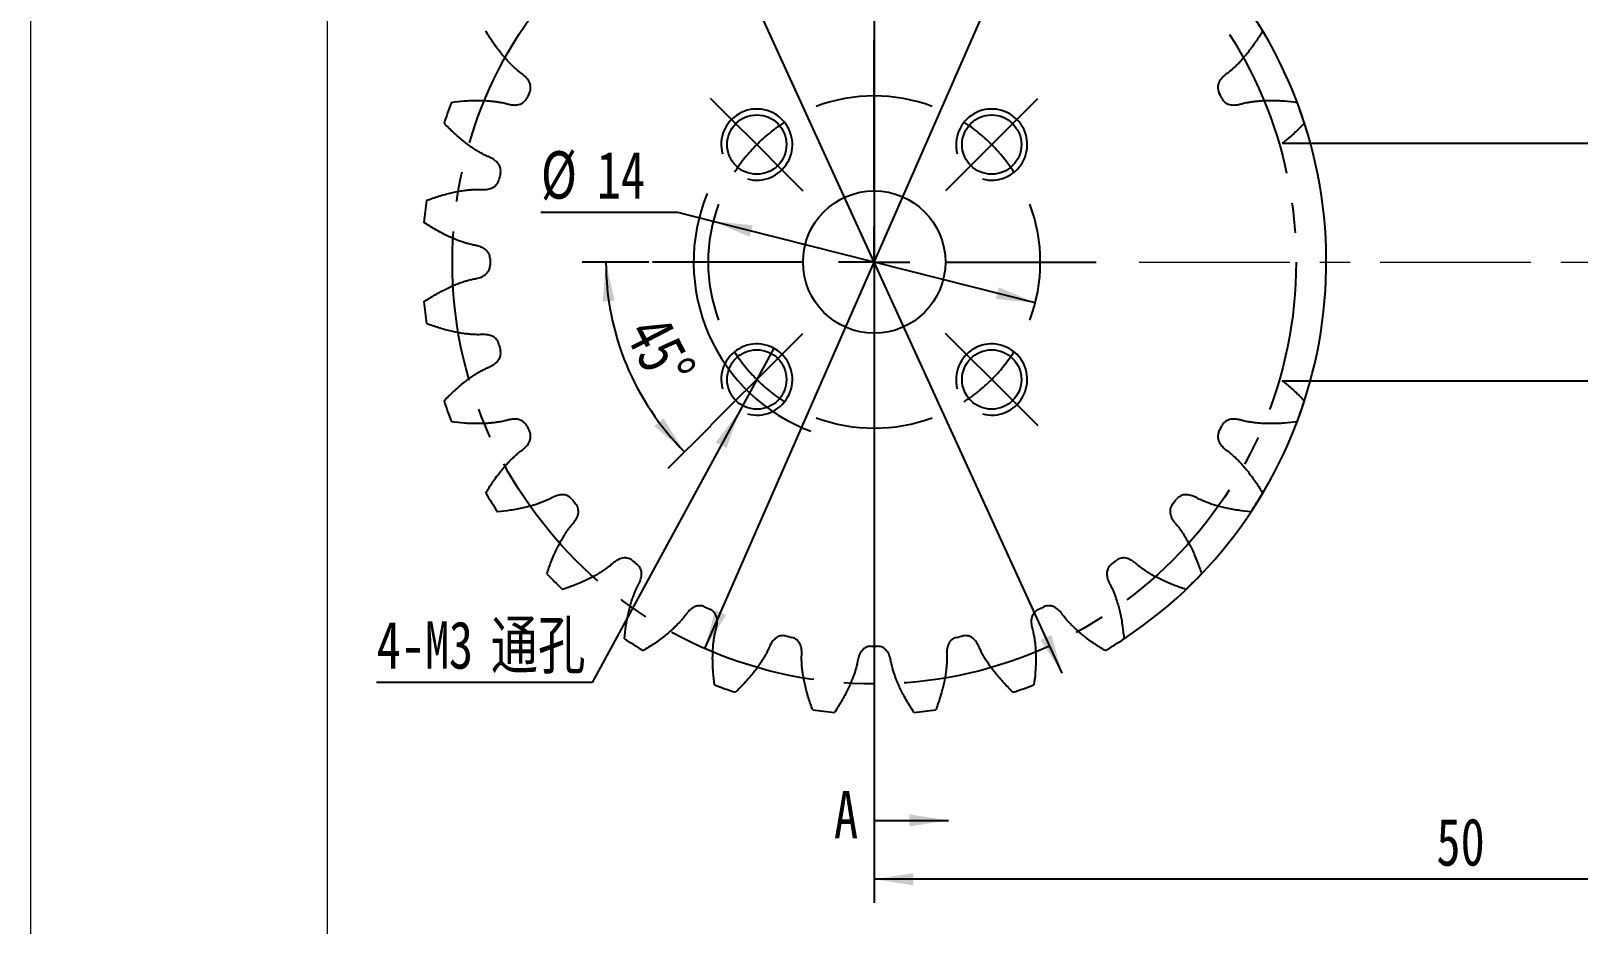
# Model space of a CAD drawing. Header units: millimetres. Extents: x 0 to 297, y 0 to 210.
# Drawn here: x 0 to 130.4, y 71.8 to 147 of the extents above; entities that cross this region are included whole.
import ezdxf

# ---------------------------------------------------------------- set-up
doc = ezdxf.new("R2010")
doc.units = ezdxf.units.MM
doc.linetypes.add('CENTERX2', pattern=[20.32, 12.7, -2.54, 2.54, -2.54])
for name, color, linetype in [('02', 1, 'Continuous'), ('05', 4, 'CENTERX2'), ('06', 5, 'Continuous'), ('12', 3, 'Continuous')]:
    doc.layers.add(name, color=color, linetype=linetype)
doc.styles.add('SLDTEXTSTYLE0', font='HYSWLONGFANGSONG.TTF', dxfattribs={"bigfont": 'bigfont'})
doc.styles.add('SLDTEXTSTYLE1', font='HYSWLONGFANGSONG.TTF')
doc.dimstyles.new('SLDDIMSTYLE0', dxfattribs={"dimtxt": 4, "dimasz": 3.302, "dimexe": 0, "dimexo": 0.0625, "dimgap": 1, "dimtad": 0, "dimtih": 1, "dimtoh": 1, "dimlfac": 0.5, "dimrnd": 1e-09, "dimzin": 12, "dimdsep": 46, "dimtxsty": 'SLDTEXTSTYLE1', "dimsah": 1, "dimcen": 0, "dimadec": 0, "dimazin": 3, "dimtfac": 1, "dimtmove": 0, "dimatfit": 3, "dimfxl": 1, "dimfrac": 2, "dimtolj": 1, "dimtzin": 12, "dimarcsym": 0})
doc.dimstyles.new('SLDDIMSTYLE1', dxfattribs={"dimtxt": 4, "dimasz": 3.302, "dimexe": 0, "dimexo": 0.0625, "dimgap": 1, "dimtad": 0, "dimtih": 1, "dimtoh": 1, "dimlfac": 0.5, "dimrnd": 1e-09, "dimzin": 12, "dimdsep": 46, "dimtxsty": 'SLDTEXTSTYLE1', "dimsah": 1, "dimcen": 0, "dimadec": 0, "dimazin": 3, "dimtfac": 1, "dimtmove": 0, "dimatfit": 3, "dimfxl": 1, "dimfrac": 2, "dimtolj": 1, "dimtzin": 12, "dimarcsym": 0})
doc.dimstyles.new('SLDDIMSTYLE2', dxfattribs={"dimtxt": 4, "dimasz": 3.302, "dimexe": 0, "dimexo": 0.0625, "dimgap": 1, "dimtad": 0, "dimtih": 1, "dimtoh": 1, "dimlfac": 0.5, "dimrnd": 1e-09, "dimzin": 12, "dimdsep": 46, "dimtxsty": 'SLDTEXTSTYLE1', "dimsah": 1, "dimcen": 0, "dimadec": 0, "dimazin": 3, "dimtfac": 1, "dimtmove": 0, "dimatfit": 3, "dimfxl": 1, "dimfrac": 2, "dimtolj": 1, "dimtzin": 12, "dimarcsym": 0})
doc.dimstyles.new('SLDDIMSTYLE3', dxfattribs={"dimtxt": 4, "dimasz": 3.302, "dimexe": 0, "dimexo": 0.0625, "dimgap": 1, "dimtad": 0, "dimtih": 1, "dimtoh": 1, "dimlfac": 0.5, "dimrnd": 1e-09, "dimzin": 12, "dimdsep": 46, "dimtxsty": 'SLDTEXTSTYLE1', "dimblk1": 'NONE', "dimsah": 1, "dimcen": 0, "dimadec": 0, "dimazin": 3, "dimtfac": 1, "dimtmove": 0, "dimatfit": 3, "dimldrblk": 'NONE', "dimfxl": 1, "dimfrac": 2, "dimtolj": 1, "dimtzin": 12, "dimarcsym": 0})
doc.dimstyles.new('SLDDIMSTYLE4', dxfattribs={"dimtxt": 4, "dimasz": 3.302, "dimexe": 0, "dimexo": 0.0625, "dimgap": 1, "dimtad": 2, "dimdec": 4, "dimlfac": 0.5, "dimzin": 12, "dimdsep": 46, "dimtxsty": 'SLDTEXTSTYLE1', "dimsah": 1, "dimcen": 0.09, "dimadec": 0, "dimazin": 3, "dimtfac": 1, "dimtdec": 0, "dimtofl": 0, "dimtmove": 0, "dimatfit": 3, "dimfxl": 1, "dimfrac": 2, "dimtolj": 1, "dimtzin": 12, "dimarcsym": 0})
doc.dimstyles.new('SLDDIMSTYLE5', dxfattribs={"dimtxt": 4, "dimasz": 3.302, "dimexe": 0, "dimexo": 0.0625, "dimgap": 1, "dimtad": 2, "dimlfac": 0.5, "dimrnd": 1e-09, "dimzin": 12, "dimdsep": 46, "dimtxsty": 'SLDTEXTSTYLE1', "dimsah": 1, "dimcen": 0.09, "dimadec": 0, "dimazin": 3, "dimtfac": 1, "dimtofl": 0, "dimtmove": 0, "dimatfit": 3, "dimfxl": 1, "dimfrac": 2, "dimtolj": 1, "dimtzin": 12, "dimarcsym": 0})

# ---------------------------------------------------------------- blocks, each defined once
blk = doc.blocks.new('_D')
at = {"layer": '12', "transparency": 16777216}
for p, q in [((85.37, 160.14), (89.09, 168.63)), ((89.09, 168.63), (105.9, 168.63)), ((56.82, 95), (85.37, 160.14))]:
    blk.add_line(p, q, dxfattribs=at)
for points in [[(85.37, 160.14), (83.58, 157.32), (84.51, 156.91)], [(56.82, 95), (58.61, 97.82), (57.68, 98.23)]]:
    blk.add_solid(points, dxfattribs=at)
at = {"layer": '12', "transparency": 16777216, "char_height": 4, "attachment_point": 1, "style": 'SLDTEXTSTYLE1'}
for s, insert in [('%%c', (90.68, 173.8)), ('35.56', (95.38, 173.79))]:
    blk.add_mtext(s, dxfattribs=dict(at, insert=insert))
blk = doc.blocks.new('_D_1')
at = {"layer": '12', "transparency": 16777216}
for p, q in [((52.32, 168.63), (37.27, 168.63)), ((55.25, 162.22), (52.32, 168.63)), ((86.94, 92.92), (55.25, 162.22))]:
    blk.add_line(p, q, dxfattribs=at)
blk.add_arc((71.1, 127.57), 38.1, 303.539, 117.5796, dxfattribs=at)
for points in [[(55.25, 162.22), (56.16, 159.01), (57.09, 159.43)], [(86.94, 92.92), (86.03, 96.14), (85.11, 95.71)]]:
    blk.add_solid(points, dxfattribs=at)
at = {"layer": '12', "transparency": 16777216, "char_height": 4, "attachment_point": 1, "style": 'SLDTEXTSTYLE1'}
for s, insert in [('%%c', (37.27, 173.8)), ('38.1', (41.97, 173.79))]:
    blk.add_mtext(s, dxfattribs=dict(at, insert=insert))
blk = doc.blocks.new('_D_2')
at = {"layer": '12', "transparency": 16777216}
for p, q in [((54.55, 131.75), (43, 131.75)), ((57.52, 131), (54.55, 131.75)), ((84.67, 124.14), (57.52, 131))]:
    blk.add_line(p, q, dxfattribs=at)
blk.add_arc((71.1, 127.57), 15.23, 157.695, 249.4143, dxfattribs=at)
for points in [[(57.52, 131), (60.6, 129.7), (60.85, 130.68)], [(84.67, 124.14), (81.59, 125.44), (81.34, 124.46)]]:
    blk.add_solid(points, dxfattribs=at)
at = {"layer": '12', "transparency": 16777216, "char_height": 4, "attachment_point": 1, "style": 'SLDTEXTSTYLE1'}
for s, insert in [('%%c', (43, 136.92)), ('14', (47.7, 136.91))]:
    blk.add_mtext(s, dxfattribs=dict(at, insert=insert))
blk = doc.blocks.new('_D_3')
at = {"layer": '12', "transparency": 16777216}
for p, q in [((62.63, 120.31), (59.76, 115.04)), ((59.76, 115.04), (47.33, 92.14)), ((47.33, 92.14), (29.15, 92.14))]:
    blk.add_line(p, q, dxfattribs=at)
blk.add_solid([(59.76, 115.04), (57.74, 112.38), (58.64, 111.89)], dxfattribs=at)
at = {"layer": '12', "transparency": 16777216, "char_height": 4, "attachment_point": 1}
for s, insert, style in [('4-M', (29.15, 97.3), 'SLDTEXTSTYLE1'), ('3', (35.24, 97.3), 'SLDTEXTSTYLE1'), ('通孔', (38.75, 97.3), 'SLDTEXTSTYLE0')]:
    blk.add_mtext(s, dxfattribs=dict(at, insert=insert, style=style))
blk = doc.blocks.new('_NONE')
blk = doc.blocks.new('_D_4')
at = {"layer": '12', "transparency": 16777216}
for p, q in [((52.1, 127.57), (46.47, 127.57)), ((57.31, 113.78), (53.69, 110.16))]:
    blk.add_line(p, q, dxfattribs=at)
blk.add_arc((71.1, 127.57), 22.62, 180, 225, dxfattribs=at)
for points in [[(48.47, 127.57), (48.21, 124.24), (49.22, 124.31)], [(55.1, 111.57), (53.32, 114.4), (52.56, 113.74)]]:
    blk.add_solid(points, dxfattribs=at)
at = {"layer": '12', "transparency": 16777216, "insert": (53.58, 123.42), "char_height": 4, "attachment_point": 1, "rotation": 297.4156, "style": 'SLDTEXTSTYLE1'}
blk.add_mtext('45°', dxfattribs=at)
blk = doc.blocks.new('_D_8')
at = {"layer": '12', "transparency": 16777216}
for p, q in [((71.1, 127.57), (71.1, 73.55)), ((171.1, 119.57), (171.1, 73.55)), ((171.1, 75.55), (71.1, 75.55))]:
    blk.add_line(p, q, dxfattribs=at)
for points in [[(71.1, 75.55), (74.4, 75.04), (74.4, 76.06)], [(171.1, 75.55), (167.79, 76.06), (167.79, 75.04)]]:
    blk.add_solid(points, dxfattribs=at)
at = {"layer": '12', "transparency": 16777216, "insert": (118.48, 80.7), "char_height": 4, "attachment_point": 1, "style": 'SLDTEXTSTYLE1'}
blk.add_mtext('50', dxfattribs=at)
blk = doc.blocks.new('SW_CENTERMARKSYMBOL_1')
at = {"layer": '05', "color": 0}
for p, q in [((-9.9, 15.9), (-9.9, 28.9)), ((-21.92, 21.92), (-23.69, 23.69)), ((2.12, 21.92), (3.89, 23.69)), ((-19.8, 19.8), (-21.92, 21.92)), ((0, 19.8), (2.12, 21.92)), ((-19.8, 19.8), (-17.68, 17.68)), ((0, 19.8), (-2.12, 17.68)), ((-17.68, 17.68), (-15.91, 15.91)), ((-2.12, 17.68), (-3.89, 15.91)), ((-9.9, 9.9), (-9.9, 12.9)), ((-15.9, 9.9), (-28.9, 9.9)), ((-9.9, 9.9), (-12.9, 9.9)), ((-9.9, 9.9), (-9.9, 6.9)), ((-9.9, 9.9), (-6.9, 9.9)), ((-3.9, 9.9), (9.1, 9.9)), ((-17.68, 2.12), (-15.91, 3.89)), ((-9.9, 3.9), (-9.9, -9.1)), ((-2.12, 2.12), (-3.89, 3.89)), ((-19.8, 0), (-17.68, 2.12)), ((0, 0), (-2.12, 2.12)), ((0, 0), (2.12, -2.12)), ((-19.8, 0), (-21.92, -2.12)), ((-21.92, -2.12), (-23.69, -3.89)), ((2.12, -2.12), (3.89, -3.89))]:
    blk.add_line(p, q, dxfattribs=at)
for start, end in [(69.5553, 110.4447), (122.7223, 135), (45, 57.2777), (135, 147.2777), (32.7223, 45), (159.5553, 200.4447), (339.5553, 20.4447), (212.7223, 225), (315, 327.2777), (302.7223, 315), (225, 237.2777), (249.5553, 290.4447)]:
    blk.add_arc((-9.9, 9.9), 14, start, end, dxfattribs=at)

msp = doc.modelspace()

# ---------------------------------------------------------------- linework, layer by layer
for p, q in [((171.09604, 137.57095), (105.47539, 137.57095)), ((105.47539, 117.57095), (171.09604, 117.57095))]:
    msp.add_line(p, q)
at = {"color": 7, "linetype": 'CENTERX2', "lineweight": 0, "true_color": 0xffffff}
msp.add_line((93.42239, 127.57095), (173.09604, 127.57095), dxfattribs=at)
for centre, radius in [((61.19655, 137.47045), 2.5), ((80.99554, 137.47045), 2.5), ((71.09604, 127.57095), 6), ((61.19655, 117.67146), 2.5), ((80.99554, 117.67146), 2.5)]:
    msp.add_circle(centre, radius)
for radius, start, end in [(38.1, 159.3181491, 162.1104223), (32.385, 153.7930806, 154.778348), (32.385, 25.221652, 26.2069194), (38.1, 17.8895777, 20.6818509), (32.385, 166.6502234, 167.6354909), (38.1, 172.175292, 174.9675652), (32.385, 179.5073663, 180.4926337), (38.1, 185.0324348, 187.824708), (32.385, 192.3645091, 193.3497766), (38.1, 197.8895777, 200.6818509), (38.1, 339.3181491, 342.1104223), (32.385, 205.221652, 206.2069194), (32.385, 333.7930806, 334.778348), (38.1, 210.7467205, 213.5389937), (32.385, 218.0787949, 219.0640623), (32.385, 320.9359377, 321.9212051), (38.1, 326.4610063, 329.2532795), (32.385, 230.9359377, 231.9212051), (32.385, 308.0787949, 309.0640623), (38.1, 223.6038634, 226.3961366), (38.1, 313.6038634, 316.3961366), (32.385, 243.7930806, 244.778348), (32.385, 295.221652, 296.2069194), (38.1, 236.4610063, 239.2532795), (32.385, 256.6502234, 257.6354909), (32.385, 282.3645091, 283.3497766), (38.1, 300.7467205, 303.5389937), (32.385, 269.5073663, 270.4926337), (38.1, 249.3181491, 252.1104223), (38.1, 287.8895777, 290.6818509), (38.1, 262.175292, 264.9675652), (38.1, 275.0324348, 277.824708)]:
    msp.add_arc((71.09604, 127.57095), radius, start, end)
for points, knots in [([(42.04005, 141.87263), (42.10428, 142.00777), (42.15832, 142.2575), (42.09907, 142.58357), (41.99619, 142.81322), (41.86941, 142.99969), (41.72534, 143.16141), (41.60123, 143.27497), (41.50653, 143.35249), (41.44662, 143.39909), (41.3783, 143.44903), (41.27364, 143.52465), (41.12475, 143.64052), (40.92845, 143.80468), (40.70391, 144.00728), (40.45364, 144.25046), (40.18045, 144.53643), (39.88722, 144.86716), (39.57694, 145.24453), (39.25274, 145.67019), (38.83066, 146.26941), (38.53482, 146.73872), (38.35154, 147.04935)], [0, 0, 0, 0, 0.0659735703, 0.108295223, 0.143847638, 0.1759621025, 0.2071390506, 0.2389417311, 0.249861296, 0.2609839469, 0.2723311692, 0.2870924365, 0.3177918107, 0.3553132651, 0.3996568001, 0.450822416, 0.5088101129, 0.5736198909, 0.6452517501, 0.7237056906, 0.8089817124, 0.9676546182, 0.9676546182, 0.9676546182, 0.9676546182]), ([(103.84054, 147.04935), (103.65726, 146.73872), (103.36142, 146.26941), (102.93934, 145.67019), (102.61514, 145.24453), (102.30486, 144.86716), (102.01163, 144.53643), (101.73844, 144.25046), (101.48817, 144.00728), (101.26363, 143.80468), (101.06733, 143.64052), (100.91844, 143.52465), (100.81378, 143.44903), (100.74546, 143.39909), (100.68555, 143.35249), (100.59085, 143.27497), (100.46674, 143.16141), (100.32267, 142.99969), (100.19589, 142.81322), (100.09301, 142.58357), (100.03376, 142.2575), (100.0878, 142.00777), (100.15203, 141.87263)], [0.0323453818, 0.0323453818, 0.0323453818, 0.0323453818, 0.1910182876, 0.2762943094, 0.3547482499, 0.4263801091, 0.4911898871, 0.549177584, 0.6003431999, 0.6446867349, 0.6822081893, 0.7129075635, 0.7276688308, 0.7390160531, 0.750138704, 0.7610582689, 0.7928609494, 0.8240378975, 0.856152362, 0.891704777, 0.9340264297, 1, 1, 1, 1]), ([(35.45136, 141.02706), (35.80848, 141.07744), (36.35986, 141.13875), (37.09151, 141.18236), (37.62645, 141.19429), (38.11494, 141.18699), (38.55635, 141.16394), (38.95025, 141.12865), (39.29642, 141.0846), (39.59482, 141.03536), (39.84555, 140.98424), (40.02898, 140.94008), (40.15335, 140.9054), (40.23499, 140.88313), (40.30878, 140.86533), (40.42844, 140.83963), (40.5946, 140.8134), (40.81086, 140.80159), (41.0357, 140.81874), (41.27939, 140.88149), (41.57126, 141.03847), (41.73281, 141.23642), (41.79843, 141.37089)], [0.0323453818, 0.0323453818, 0.0323453818, 0.0323453818, 0.1910182876, 0.2762943094, 0.3547482499, 0.4263801091, 0.4911898871, 0.549177584, 0.6003431999, 0.6446867349, 0.6822081893, 0.7129075635, 0.7276688308, 0.7390160531, 0.750138704, 0.7610582689, 0.7928609494, 0.8240378975, 0.856152362, 0.891704777, 0.9340264297, 1, 1, 1, 1]), ([(100.39365, 141.37089), (100.45927, 141.23642), (100.62082, 141.03847), (100.91269, 140.88149), (101.15638, 140.81874), (101.38122, 140.80159), (101.59748, 140.8134), (101.76364, 140.83963), (101.8833, 140.86533), (101.95709, 140.88313), (102.03873, 140.9054), (102.1631, 140.94008), (102.34653, 140.98424), (102.59726, 141.03536), (102.89566, 141.0846), (103.24183, 141.12865), (103.63573, 141.16394), (104.07714, 141.18699), (104.56563, 141.19429), (105.10057, 141.18236), (105.83222, 141.13875), (106.3836, 141.07744), (106.74072, 141.02706)], [0, 0, 0, 0, 0.0659735703, 0.108295223, 0.143847638, 0.1759621025, 0.2071390506, 0.2389417311, 0.249861296, 0.2609839469, 0.2723311692, 0.2870924365, 0.3177918107, 0.3553132651, 0.3996568001, 0.450822416, 0.5088101129, 0.5736198909, 0.6452517501, 0.7237056906, 0.8089817124, 0.9676546182, 0.9676546182, 0.9676546182, 0.9676546182]), ([(39.58613, 135.04849), (39.61867, 135.19453), (39.61578, 135.45003), (39.48546, 135.75474), (39.33406, 135.95574), (39.16897, 136.10933), (38.99252, 136.23493), (38.84626, 136.31802), (38.73668, 136.37253), (38.6679, 136.40463), (38.59018, 136.43812), (38.47132, 136.48855), (38.30038, 136.56839), (38.07247, 136.68475), (37.80848, 136.8323), (37.51037, 137.01369), (37.1804, 137.2317), (36.82092, 137.4889), (36.43445, 137.78775), (36.02366, 138.1306), (35.47882, 138.62088), (35.08596, 139.01259), (34.83816, 139.27465)], [0, 0, 0, 0, 0.0659735703, 0.108295223, 0.143847638, 0.1759621025, 0.2071390506, 0.2389417311, 0.249861296, 0.2609839469, 0.2723311692, 0.2870924365, 0.3177918107, 0.3553132651, 0.3996568001, 0.450822416, 0.5088101129, 0.5736198909, 0.6452517501, 0.7237056906, 0.8089817124, 0.9676546182, 0.9676546182, 0.9676546182, 0.9676546182]), ([(107.35392, 139.27465), (107.10612, 139.01259), (106.71326, 138.62088), (106.16842, 138.1306), (105.79554, 137.81939), (105.56567, 137.63965), (105.47539, 137.57095)], [0.0323453818, 0.0323453818, 0.0323453818, 0.0323453818, 0.1910182876, 0.2762943094, 0.3547482499, 0.4046597498, 0.4046597498, 0.4046597498, 0.4046597498]), ([(33.35078, 132.758), (33.68774, 132.88658), (34.21166, 133.06905), (34.91526, 133.27438), (35.43413, 133.40504), (35.91199, 133.50662), (36.34746, 133.58237), (36.73935, 133.63562), (37.08663, 133.6697), (37.38851, 133.6881), (37.64433, 133.69405), (37.83298, 133.69182), (37.96196, 133.68568), (38.04651, 133.68213), (38.1224, 133.68121), (38.24478, 133.68278), (38.41261, 133.69418), (38.62608, 133.73079), (38.84146, 133.79753), (39.06508, 133.91294), (39.3147, 134.13093), (39.42816, 134.35987), (39.46221, 134.50556)], [0.0323453818, 0.0323453818, 0.0323453818, 0.0323453818, 0.1910182876, 0.2762943094, 0.3547482499, 0.4263801091, 0.4911898871, 0.549177584, 0.6003431999, 0.6446867349, 0.6822081893, 0.7129075635, 0.7276688308, 0.7390160531, 0.750138704, 0.7610582689, 0.7928609494, 0.8240378975, 0.856152362, 0.891704777, 0.9340264297, 1, 1, 1, 1]), ([(38.71224, 127.8494), (38.71147, 127.99902), (38.6518, 128.24747), (38.45694, 128.51554), (38.26461, 128.67781), (38.06948, 128.79081), (37.86951, 128.874), (37.70842, 128.92246), (37.58946, 128.95122), (37.51526, 128.96721), (37.43204, 128.98256), (37.30494, 129.00528), (37.12052, 129.04508), (36.87243, 129.10781), (36.58222, 129.19292), (36.25123, 129.30343), (35.88101, 129.44254), (35.47332, 129.6133), (35.03004, 129.81867), (34.55325, 130.06151), (33.91298, 130.41826), (33.44281, 130.71273), (33.14291, 130.91307)], [0, 0, 0, 0, 0.0659735703, 0.108295223, 0.143847638, 0.1759621025, 0.2071390506, 0.2389417311, 0.249861296, 0.2609839469, 0.2723311692, 0.2870924365, 0.3177918107, 0.3553132651, 0.3996568001, 0.450822416, 0.5088101129, 0.5736198909, 0.6452517501, 0.7237056906, 0.8089817124, 0.9676546182, 0.9676546182, 0.9676546182, 0.9676546182]), ([(33.14291, 124.22884), (33.44281, 124.42918), (33.91298, 124.72365), (34.55325, 125.0804), (35.03004, 125.32324), (35.47332, 125.52861), (35.88101, 125.69937), (36.25123, 125.83848), (36.58222, 125.94899), (36.87243, 126.0341), (37.12052, 126.09683), (37.30494, 126.13663), (37.43204, 126.15935), (37.51526, 126.1747), (37.58946, 126.19069), (37.70842, 126.21945), (37.86951, 126.26791), (38.06948, 126.3511), (38.26461, 126.4641), (38.45694, 126.62637), (38.6518, 126.89444), (38.71147, 127.14289), (38.71224, 127.29251)], [0.0323453818, 0.0323453818, 0.0323453818, 0.0323453818, 0.1910182876, 0.2762943094, 0.3547482499, 0.4263801091, 0.4911898871, 0.549177584, 0.6003431999, 0.6446867349, 0.6822081893, 0.7129075635, 0.7276688308, 0.7390160531, 0.750138704, 0.7610582689, 0.7928609494, 0.8240378975, 0.856152362, 0.891704777, 0.9340264297, 1, 1, 1, 1]), ([(39.46221, 120.63634), (39.42816, 120.78204), (39.3147, 121.01098), (39.06508, 121.22897), (38.84146, 121.34438), (38.62608, 121.41112), (38.41261, 121.44773), (38.24478, 121.45913), (38.1224, 121.4607), (38.04651, 121.45978), (37.96196, 121.45623), (37.83298, 121.45009), (37.64433, 121.44786), (37.38851, 121.45381), (37.08663, 121.47221), (36.73935, 121.50629), (36.34746, 121.55954), (35.91199, 121.63529), (35.43413, 121.73687), (34.91526, 121.86753), (34.21166, 122.07286), (33.68774, 122.25533), (33.35078, 122.38391)], [0, 0, 0, 0, 0.0659735703, 0.108295223, 0.143847638, 0.1759621025, 0.2071390506, 0.2389417311, 0.249861296, 0.2609839469, 0.2723311692, 0.2870924365, 0.3177918107, 0.3553132651, 0.3996568001, 0.450822416, 0.5088101129, 0.5736198909, 0.6452517501, 0.7237056906, 0.8089817124, 0.9676546182, 0.9676546182, 0.9676546182, 0.9676546182]), ([(34.83816, 115.86726), (35.08596, 116.12931), (35.47882, 116.52103), (36.02366, 117.01131), (36.43445, 117.35416), (36.82092, 117.65301), (37.1804, 117.91021), (37.51037, 118.12822), (37.80848, 118.30961), (38.07247, 118.45716), (38.30038, 118.57352), (38.47132, 118.65336), (38.59018, 118.70379), (38.6679, 118.73728), (38.73668, 118.76938), (38.84626, 118.82389), (38.99252, 118.90698), (39.16897, 119.03258), (39.33406, 119.18617), (39.48546, 119.38717), (39.61578, 119.69188), (39.61867, 119.94737), (39.58613, 120.09342)], [0.0323453818, 0.0323453818, 0.0323453818, 0.0323453818, 0.1910182876, 0.2762943094, 0.3547482499, 0.4263801091, 0.4911898871, 0.549177584, 0.6003431999, 0.6446867349, 0.6822081893, 0.7129075635, 0.7276688308, 0.7390160531, 0.750138704, 0.7610582689, 0.7928609494, 0.8240378975, 0.856152362, 0.891704777, 0.9340264297, 1, 1, 1, 1]), ([(105.47539, 117.57095), (105.56567, 117.50226), (105.79554, 117.32252), (106.16842, 117.01131), (106.71326, 116.52103), (107.10612, 116.12931), (107.35392, 115.86726)], [0.5953402502, 0.5953402502, 0.5953402502, 0.5953402502, 0.6452517501, 0.7237056906, 0.8089817124, 0.9676546182, 0.9676546182, 0.9676546182, 0.9676546182]), ([(41.79843, 113.77102), (41.73281, 113.90549), (41.57126, 114.10344), (41.27939, 114.26042), (41.0357, 114.32317), (40.81086, 114.34032), (40.5946, 114.32851), (40.42844, 114.30228), (40.30878, 114.27657), (40.23499, 114.25878), (40.15335, 114.23651), (40.02898, 114.20183), (39.84555, 114.15767), (39.59482, 114.10655), (39.29642, 114.05731), (38.95025, 114.01326), (38.55635, 113.97797), (38.11494, 113.95492), (37.62645, 113.94762), (37.09151, 113.95955), (36.35986, 114.00316), (35.80848, 114.06447), (35.45136, 114.11485)], [0, 0, 0, 0, 0.0659735703, 0.108295223, 0.143847638, 0.1759621025, 0.2071390506, 0.2389417311, 0.249861296, 0.2609839469, 0.2723311692, 0.2870924365, 0.3177918107, 0.3553132651, 0.3996568001, 0.450822416, 0.5088101129, 0.5736198909, 0.6452517501, 0.7237056906, 0.8089817124, 0.9676546182, 0.9676546182, 0.9676546182, 0.9676546182]), ([(106.74072, 114.11485), (106.3836, 114.06447), (105.83222, 114.00316), (105.10057, 113.95955), (104.56563, 113.94762), (104.07714, 113.95492), (103.63573, 113.97797), (103.24183, 114.01326), (102.89566, 114.05731), (102.59726, 114.10655), (102.34653, 114.15767), (102.1631, 114.20183), (102.03873, 114.23651), (101.95709, 114.25878), (101.8833, 114.27657), (101.76364, 114.30228), (101.59748, 114.32851), (101.38122, 114.34032), (101.15638, 114.32317), (100.91269, 114.26042), (100.62082, 114.10344), (100.45927, 113.90549), (100.39365, 113.77102)], [0.0323453818, 0.0323453818, 0.0323453818, 0.0323453818, 0.1910182876, 0.2762943094, 0.3547482499, 0.4263801091, 0.4911898871, 0.549177584, 0.6003431999, 0.6446867349, 0.6822081893, 0.7129075635, 0.7276688308, 0.7390160531, 0.750138704, 0.7610582689, 0.7928609494, 0.8240378975, 0.856152362, 0.891704777, 0.9340264297, 1, 1, 1, 1]), ([(38.35154, 108.09256), (38.53482, 108.40318), (38.83066, 108.8725), (39.25274, 109.47172), (39.57694, 109.89738), (39.88722, 110.27475), (40.18045, 110.60548), (40.45364, 110.89145), (40.70391, 111.13463), (40.92845, 111.33723), (41.12475, 111.50139), (41.27364, 111.61726), (41.3783, 111.69288), (41.44662, 111.74282), (41.50653, 111.78942), (41.60123, 111.86694), (41.72534, 111.9805), (41.86941, 112.14221), (41.99619, 112.32869), (42.09907, 112.55834), (42.15832, 112.88441), (42.10428, 113.13414), (42.04005, 113.26928)], [0.0323453818, 0.0323453818, 0.0323453818, 0.0323453818, 0.1910182876, 0.2762943094, 0.3547482499, 0.4263801091, 0.4911898871, 0.549177584, 0.6003431999, 0.6446867349, 0.6822081893, 0.7129075635, 0.7276688308, 0.7390160531, 0.750138704, 0.7610582689, 0.7928609494, 0.8240378975, 0.856152362, 0.891704777, 0.9340264297, 1, 1, 1, 1]), ([(100.15203, 113.26928), (100.0878, 113.13414), (100.03376, 112.88441), (100.09301, 112.55834), (100.19589, 112.32869), (100.32267, 112.14221), (100.46674, 111.9805), (100.59085, 111.86694), (100.68555, 111.78942), (100.74546, 111.74282), (100.81378, 111.69288), (100.91844, 111.61726), (101.06733, 111.50139), (101.26363, 111.33723), (101.48817, 111.13463), (101.73844, 110.89145), (102.01163, 110.60548), (102.30486, 110.27475), (102.61514, 109.89738), (102.93934, 109.47172), (103.36142, 108.8725), (103.65726, 108.40318), (103.84054, 108.09256)], [0, 0, 0, 0, 0.0659735703, 0.108295223, 0.143847638, 0.1759621025, 0.2071390506, 0.2389417311, 0.249861296, 0.2609839469, 0.2723311692, 0.2870924365, 0.3177918107, 0.3553132651, 0.3996568001, 0.450822416, 0.5088101129, 0.5736198909, 0.6452517501, 0.7237056906, 0.8089817124, 0.9676546182, 0.9676546182, 0.9676546182, 0.9676546182]), ([(45.60376, 107.59768), (45.50986, 107.71418), (45.30831, 107.87122), (44.98882, 107.95931), (44.73728, 107.96626), (44.51427, 107.93295), (44.30605, 107.87331), (44.1499, 107.81077), (44.03896, 107.75908), (43.97098, 107.72532), (43.89634, 107.68544), (43.7828, 107.62395), (43.6138, 107.54008), (43.38073, 107.43445), (43.10077, 107.32004), (42.77309, 107.20007), (42.39691, 107.07801), (41.97169, 106.95732), (41.49708, 106.8415), (40.9729, 106.73409), (40.24989, 106.61381), (39.69869, 106.55089), (39.33931, 106.52054)], [0, 0, 0, 0, 0.0659735703, 0.108295223, 0.143847638, 0.1759621025, 0.2071390506, 0.2389417311, 0.249861296, 0.2609839469, 0.2723311692, 0.2870924365, 0.3177918107, 0.3553132651, 0.3996568001, 0.450822416, 0.5088101129, 0.5736198909, 0.6452517501, 0.7237056906, 0.8089817124, 0.9676546182, 0.9676546182, 0.9676546182, 0.9676546182]), ([(43.50686, 101.29459), (43.61642, 101.63821), (43.80042, 102.16159), (44.07857, 102.8397), (44.29993, 103.32684), (44.51845, 103.76378), (44.73074, 104.15148), (44.93345, 104.49106), (45.12333, 104.78384), (45.29716, 105.03132), (45.45201, 105.23504), (45.57138, 105.38115), (45.65659, 105.47815), (45.71208, 105.54205), (45.76013, 105.60081), (45.8352, 105.69746), (45.93093, 105.83579), (46.0354, 106.02551), (46.11751, 106.23552), (46.1667, 106.4823), (46.15191, 106.81338), (46.04366, 107.04483), (45.95097, 107.16229)], [0.0323453818, 0.0323453818, 0.0323453818, 0.0323453818, 0.1910182876, 0.2762943094, 0.3547482499, 0.4263801091, 0.4911898871, 0.549177584, 0.6003431999, 0.6446867349, 0.6822081893, 0.7129075635, 0.7276688308, 0.7390160531, 0.750138704, 0.7610582689, 0.7928609494, 0.8240378975, 0.856152362, 0.891704777, 0.9340264297, 1, 1, 1, 1]), ([(96.24111, 107.16229), (96.14843, 107.04483), (96.04017, 106.81338), (96.02538, 106.4823), (96.07457, 106.23552), (96.15668, 106.02551), (96.26115, 105.83579), (96.35688, 105.69746), (96.43195, 105.60081), (96.48, 105.54205), (96.53549, 105.47815), (96.6207, 105.38115), (96.74007, 105.23504), (96.89492, 105.03132), (97.06875, 104.78384), (97.25863, 104.49106), (97.46134, 104.15148), (97.67363, 103.76378), (97.89215, 103.32684), (98.11351, 102.8397), (98.39166, 102.16159), (98.57566, 101.63821), (98.68522, 101.29459)], [0, 0, 0, 0, 0.0659735703, 0.108295223, 0.143847638, 0.1759621025, 0.2071390506, 0.2389417311, 0.249861296, 0.2609839469, 0.2723311692, 0.2870924365, 0.3177918107, 0.3553132651, 0.3996568001, 0.450822416, 0.5088101129, 0.5736198909, 0.6452517501, 0.7237056906, 0.8089817124, 0.9676546182, 0.9676546182, 0.9676546182, 0.9676546182]), ([(102.85277, 106.52054), (102.49339, 106.55089), (101.94219, 106.61381), (101.21918, 106.73409), (100.695, 106.8415), (100.22039, 106.95732), (99.79517, 107.07801), (99.41899, 107.20007), (99.09131, 107.32004), (98.81135, 107.43445), (98.57828, 107.54008), (98.40928, 107.62395), (98.29574, 107.68544), (98.2211, 107.72532), (98.15312, 107.75908), (98.04218, 107.81077), (97.88603, 107.87331), (97.67781, 107.93295), (97.4548, 107.96626), (97.20326, 107.95931), (96.88377, 107.87122), (96.68222, 107.71418), (96.58832, 107.59768)], [0.0323453818, 0.0323453818, 0.0323453818, 0.0323453818, 0.1910182876, 0.2762943094, 0.3547482499, 0.4263801091, 0.4911898871, 0.549177584, 0.6003431999, 0.6446867349, 0.6822081893, 0.7129075635, 0.7276688308, 0.7390160531, 0.750138704, 0.7610582689, 0.7928609494, 0.8240378975, 0.856152362, 0.891704777, 0.9340264297, 1, 1, 1, 1]), ([(50.68737, 102.42589), (50.56991, 102.51857), (50.33847, 102.62682), (50.00739, 102.64162), (49.7606, 102.59242), (49.55059, 102.51032), (49.36087, 102.40584), (49.22255, 102.31011), (49.12589, 102.23504), (49.06713, 102.187), (49.00324, 102.1315), (48.90623, 102.04629), (48.76013, 101.92692), (48.55641, 101.77207), (48.30892, 101.59824), (48.01615, 101.40836), (47.67656, 101.20566), (47.28887, 100.99337), (46.85192, 100.77485), (46.36479, 100.55349), (45.68667, 100.27533), (45.16329, 100.09134), (44.81968, 99.98178)], [0, 0, 0, 0, 0.0659735703, 0.108295223, 0.143847638, 0.1759621025, 0.2071390506, 0.2389417311, 0.249861296, 0.2609839469, 0.2723311692, 0.2870924365, 0.3177918107, 0.3553132651, 0.3996568001, 0.450822416, 0.5088101129, 0.5736198909, 0.6452517501, 0.7237056906, 0.8089817124, 0.9676546182, 0.9676546182, 0.9676546182, 0.9676546182]), ([(50.04562, 95.81422), (50.07598, 96.17361), (50.13889, 96.72481), (50.25918, 97.44782), (50.36659, 97.97199), (50.4824, 98.44661), (50.6031, 98.87182), (50.72516, 99.248), (50.84513, 99.57568), (50.95953, 99.85565), (51.06517, 100.08872), (51.14903, 100.25772), (51.21052, 100.37126), (51.2504, 100.44589), (51.28417, 100.51387), (51.33585, 100.62481), (51.3984, 100.78097), (51.45804, 100.98918), (51.49135, 101.2122), (51.4844, 101.46374), (51.3963, 101.78323), (51.23926, 101.98478), (51.12277, 102.07867)], [0.0323453818, 0.0323453818, 0.0323453818, 0.0323453818, 0.1910182876, 0.2762943094, 0.3547482499, 0.4263801091, 0.4911898871, 0.549177584, 0.6003431999, 0.6446867349, 0.6822081893, 0.7129075635, 0.7276688308, 0.7390160531, 0.750138704, 0.7610582689, 0.7928609494, 0.8240378975, 0.856152362, 0.891704777, 0.9340264297, 1, 1, 1, 1]), ([(91.06931, 102.07867), (90.95282, 101.98478), (90.79578, 101.78323), (90.70768, 101.46374), (90.70073, 101.2122), (90.73404, 100.98918), (90.79368, 100.78097), (90.85623, 100.62481), (90.90791, 100.51387), (90.94168, 100.44589), (90.98156, 100.37126), (91.04305, 100.25772), (91.12691, 100.08872), (91.23255, 99.85565), (91.34695, 99.57568), (91.46692, 99.248), (91.58898, 98.87182), (91.70968, 98.44661), (91.82549, 97.97199), (91.9329, 97.44782), (92.05319, 96.72481), (92.11611, 96.17361), (92.14646, 95.81422)], [0, 0, 0, 0, 0.0659735703, 0.108295223, 0.143847638, 0.1759621025, 0.2071390506, 0.2389417311, 0.249861296, 0.2609839469, 0.2723311692, 0.2870924365, 0.3177918107, 0.3553132651, 0.3996568001, 0.450822416, 0.5088101129, 0.5736198909, 0.6452517501, 0.7237056906, 0.8089817124, 0.9676546182, 0.9676546182, 0.9676546182, 0.9676546182]), ([(97.37241, 99.98178), (97.02879, 100.09134), (96.50541, 100.27533), (95.82729, 100.55349), (95.34016, 100.77485), (94.90321, 100.99337), (94.51552, 101.20566), (94.17593, 101.40836), (93.88316, 101.59824), (93.63567, 101.77207), (93.43195, 101.92692), (93.28585, 102.04629), (93.18884, 102.1315), (93.12495, 102.187), (93.06619, 102.23504), (92.96953, 102.31011), (92.83121, 102.40584), (92.64149, 102.51032), (92.43148, 102.59242), (92.18469, 102.64162), (91.85361, 102.62682), (91.62217, 102.51857), (91.50471, 102.42589)], [0.0323453818, 0.0323453818, 0.0323453818, 0.0323453818, 0.1910182876, 0.2762943094, 0.3547482499, 0.4263801091, 0.4911898871, 0.549177584, 0.6003431999, 0.6446867349, 0.6822081893, 0.7129075635, 0.7276688308, 0.7390160531, 0.750138704, 0.7610582689, 0.7928609494, 0.8240378975, 0.856152362, 0.891704777, 0.9340264297, 1, 1, 1, 1]), ([(56.79436, 98.51497), (56.65922, 98.57919), (56.40949, 98.63323), (56.08342, 98.57398), (55.85378, 98.4711), (55.6673, 98.34432), (55.50558, 98.20025), (55.39203, 98.07615), (55.3145, 97.98145), (55.2679, 97.92153), (55.21796, 97.85321), (55.14235, 97.74855), (55.02647, 97.59966), (54.86231, 97.40337), (54.65971, 97.17882), (54.41654, 96.92855), (54.13057, 96.65537), (53.79983, 96.36213), (53.42247, 96.05186), (52.9968, 95.72765), (52.39758, 95.30558), (51.92827, 95.00973), (51.61765, 94.82646)], [0, 0, 0, 0, 0.0659735703, 0.108295223, 0.143847638, 0.1759621025, 0.2071390506, 0.2389417311, 0.249861296, 0.2609839469, 0.2723311692, 0.2870924365, 0.3177918107, 0.3553132651, 0.3996568001, 0.450822416, 0.5088101129, 0.5736198909, 0.6452517501, 0.7237056906, 0.8089817124, 0.9676546182, 0.9676546182, 0.9676546182, 0.9676546182]), ([(57.63994, 91.92627), (57.58956, 92.2834), (57.52825, 92.83478), (57.48463, 93.56643), (57.47271, 94.10136), (57.48001, 94.58985), (57.50306, 95.03126), (57.53835, 95.42517), (57.5824, 95.77133), (57.63163, 96.06973), (57.68275, 96.32047), (57.72691, 96.50389), (57.76159, 96.62827), (57.78387, 96.70991), (57.80166, 96.7837), (57.82736, 96.90335), (57.85359, 97.06951), (57.8654, 97.28577), (57.84826, 97.51061), (57.78551, 97.7543), (57.62853, 98.04617), (57.43057, 98.20773), (57.29611, 98.27334)], [0.0323453818, 0.0323453818, 0.0323453818, 0.0323453818, 0.1910182876, 0.2762943094, 0.3547482499, 0.4263801091, 0.4911898871, 0.549177584, 0.6003431999, 0.6446867349, 0.6822081893, 0.7129075635, 0.7276688308, 0.7390160531, 0.750138704, 0.7610582689, 0.7928609494, 0.8240378975, 0.856152362, 0.891704777, 0.9340264297, 1, 1, 1, 1]), ([(84.89597, 98.27334), (84.76151, 98.20773), (84.56355, 98.04617), (84.40658, 97.7543), (84.34382, 97.51061), (84.32668, 97.28577), (84.33849, 97.06951), (84.36472, 96.90335), (84.39042, 96.7837), (84.40821, 96.70991), (84.43049, 96.62827), (84.46517, 96.50389), (84.50933, 96.32047), (84.56045, 96.06973), (84.60968, 95.77133), (84.65373, 95.42517), (84.68902, 95.03126), (84.71207, 94.58985), (84.71937, 94.10136), (84.70745, 93.56643), (84.66383, 92.83478), (84.60252, 92.2834), (84.55214, 91.92627)], [0, 0, 0, 0, 0.0659735703, 0.108295223, 0.143847638, 0.1759621025, 0.2071390506, 0.2389417311, 0.249861296, 0.2609839469, 0.2723311692, 0.2870924365, 0.3177918107, 0.3553132651, 0.3996568001, 0.450822416, 0.5088101129, 0.5736198909, 0.6452517501, 0.7237056906, 0.8089817124, 0.9676546182, 0.9676546182, 0.9676546182, 0.9676546182]), ([(90.57443, 94.82646), (90.26381, 95.00973), (89.7945, 95.30558), (89.19528, 95.72765), (88.76961, 96.05186), (88.39225, 96.36213), (88.06151, 96.65537), (87.77554, 96.92855), (87.53237, 97.17882), (87.32977, 97.40337), (87.16561, 97.59966), (87.04973, 97.74855), (86.97412, 97.85321), (86.92418, 97.92153), (86.87758, 97.98145), (86.80005, 98.07615), (86.6865, 98.20025), (86.52478, 98.34432), (86.3383, 98.4711), (86.10866, 98.57398), (85.78259, 98.63323), (85.53286, 98.57919), (85.39772, 98.51497)], [0.0323453818, 0.0323453818, 0.0323453818, 0.0323453818, 0.1910182876, 0.2762943094, 0.3547482499, 0.4263801091, 0.4911898871, 0.549177584, 0.6003431999, 0.6446867349, 0.6822081893, 0.7129075635, 0.7276688308, 0.7390160531, 0.750138704, 0.7610582689, 0.7928609494, 0.8240378975, 0.856152362, 0.891704777, 0.9340264297, 1, 1, 1, 1]), ([(63.6185, 96.06104), (63.47246, 96.09358), (63.21697, 96.09069), (62.91226, 95.96037), (62.71126, 95.80897), (62.55767, 95.64388), (62.43206, 95.46744), (62.34897, 95.32117), (62.29446, 95.2116), (62.26237, 95.14281), (62.22888, 95.0651), (62.17845, 94.94623), (62.09861, 94.77529), (61.98225, 94.54739), (61.83469, 94.28339), (61.6533, 93.98528), (61.4353, 93.65531), (61.1781, 93.29583), (60.87924, 92.90937), (60.53639, 92.49857), (60.04612, 91.95374), (59.6544, 91.56088), (59.39235, 91.31308)], [0, 0, 0, 0, 0.0659735703, 0.108295223, 0.143847638, 0.1759621025, 0.2071390506, 0.2389417311, 0.249861296, 0.2609839469, 0.2723311692, 0.2870924365, 0.3177918107, 0.3553132651, 0.3996568001, 0.450822416, 0.5088101129, 0.5736198909, 0.6452517501, 0.7237056906, 0.8089817124, 0.9676546182, 0.9676546182, 0.9676546182, 0.9676546182]), ([(65.909, 89.8257), (65.78042, 90.16266), (65.59795, 90.68657), (65.39262, 91.39017), (65.26196, 91.90904), (65.16038, 92.3869), (65.08462, 92.82238), (65.03138, 93.21426), (64.99729, 93.56155), (64.97889, 93.86342), (64.97294, 94.11924), (64.97517, 94.3079), (64.98131, 94.43687), (64.98486, 94.52142), (64.98579, 94.59732), (64.98422, 94.71969), (64.97282, 94.88753), (64.93621, 95.10099), (64.86946, 95.31638), (64.75406, 95.53999), (64.53607, 95.78962), (64.30713, 95.90307), (64.16143, 95.93712)], [0.0323453818, 0.0323453818, 0.0323453818, 0.0323453818, 0.1910182876, 0.2762943094, 0.3547482499, 0.4263801091, 0.4911898871, 0.549177584, 0.6003431999, 0.6446867349, 0.6822081893, 0.7129075635, 0.7276688308, 0.7390160531, 0.750138704, 0.7610582689, 0.7928609494, 0.8240378975, 0.856152362, 0.891704777, 0.9340264297, 1, 1, 1, 1]), ([(78.03065, 95.93712), (77.88495, 95.90307), (77.65601, 95.78962), (77.43802, 95.53999), (77.32262, 95.31638), (77.25587, 95.10099), (77.21926, 94.88753), (77.20786, 94.71969), (77.20629, 94.59732), (77.20722, 94.52142), (77.21077, 94.43687), (77.21691, 94.3079), (77.21914, 94.11924), (77.21319, 93.86342), (77.19479, 93.56155), (77.1607, 93.21426), (77.10746, 92.82238), (77.0317, 92.3869), (76.93012, 91.90904), (76.79946, 91.39017), (76.59413, 90.68657), (76.41166, 90.16266), (76.28308, 89.8257)], [0, 0, 0, 0, 0.0659735703, 0.108295223, 0.143847638, 0.1759621025, 0.2071390506, 0.2389417311, 0.249861296, 0.2609839469, 0.2723311692, 0.2870924365, 0.3177918107, 0.3553132651, 0.3996568001, 0.450822416, 0.5088101129, 0.5736198909, 0.6452517501, 0.7237056906, 0.8089817124, 0.9676546182, 0.9676546182, 0.9676546182, 0.9676546182]), ([(82.79973, 91.31308), (82.53768, 91.56088), (82.14596, 91.95374), (81.65569, 92.49857), (81.31284, 92.90937), (81.01398, 93.29583), (80.75679, 93.65531), (80.53878, 93.98528), (80.35739, 94.28339), (80.20983, 94.54739), (80.09347, 94.77529), (80.01363, 94.94623), (79.9632, 95.0651), (79.92971, 95.14281), (79.89762, 95.2116), (79.84311, 95.32117), (79.76002, 95.46744), (79.63441, 95.64388), (79.48082, 95.80897), (79.27982, 95.96037), (78.97511, 96.09069), (78.71962, 96.09358), (78.57358, 96.06104)], [0.0323453818, 0.0323453818, 0.0323453818, 0.0323453818, 0.1910182876, 0.2762943094, 0.3547482499, 0.4263801091, 0.4911898871, 0.549177584, 0.6003431999, 0.6446867349, 0.6822081893, 0.7129075635, 0.7276688308, 0.7390160531, 0.750138704, 0.7610582689, 0.7928609494, 0.8240378975, 0.856152362, 0.891704777, 0.9340264297, 1, 1, 1, 1]), ([(70.81759, 95.18715), (70.66797, 95.18638), (70.41953, 95.12671), (70.15146, 94.93185), (69.98919, 94.73952), (69.87619, 94.54439), (69.79299, 94.34442), (69.74453, 94.18334), (69.71577, 94.06438), (69.69979, 93.99018), (69.68443, 93.90696), (69.66172, 93.77985), (69.62191, 93.59543), (69.55918, 93.34735), (69.47407, 93.05713), (69.36357, 92.72614), (69.22445, 92.35593), (69.0537, 91.94823), (68.84833, 91.50495), (68.60548, 91.02817), (68.24874, 90.3879), (67.95426, 89.91772), (67.75392, 89.61782)], [0, 0, 0, 0, 0.0659735703, 0.108295223, 0.143847638, 0.1759621025, 0.2071390506, 0.2389417311, 0.249861296, 0.2609839469, 0.2723311692, 0.2870924365, 0.3177918107, 0.3553132651, 0.3996568001, 0.450822416, 0.5088101129, 0.5736198909, 0.6452517501, 0.7237056906, 0.8089817124, 0.9676546182, 0.9676546182, 0.9676546182, 0.9676546182]), ([(74.43816, 89.61782), (74.23782, 89.91772), (73.94334, 90.3879), (73.5866, 91.02817), (73.34375, 91.50495), (73.13838, 91.94823), (72.96763, 92.35593), (72.82851, 92.72614), (72.71801, 93.05713), (72.6329, 93.34735), (72.57017, 93.59543), (72.53036, 93.77985), (72.50765, 93.90696), (72.4923, 93.99018), (72.47631, 94.06438), (72.44755, 94.18334), (72.39909, 94.34442), (72.31589, 94.54439), (72.20289, 94.73952), (72.04062, 94.93185), (71.77255, 95.12671), (71.52411, 95.18638), (71.37449, 95.18715)], [0.0323453818, 0.0323453818, 0.0323453818, 0.0323453818, 0.1910182876, 0.2762943094, 0.3547482499, 0.4263801091, 0.4911898871, 0.549177584, 0.6003431999, 0.6446867349, 0.6822081893, 0.7129075635, 0.7276688308, 0.7390160531, 0.750138704, 0.7610582689, 0.7928609494, 0.8240378975, 0.856152362, 0.891704777, 0.9340264297, 1, 1, 1, 1])]:
    msp.add_open_spline(points, degree=3, knots=knots)
at = {"layer": '02'}
msp.add_line((71.09604, 174.63284), (71.09604, 80.50907), dxfattribs=at)
at = {"layer": '02', "linetype": 'Continuous'}
msp.add_line((71.09604, 80.50907), (77.34604, 80.50907), dxfattribs=at)
at = {"layer": '02'}
for centre in [(61.19655, 137.47045), (80.99554, 137.47045), (61.19655, 117.67146), (80.99554, 117.67146)]:
    msp.add_arc(centre, 3, 255, 195, dxfattribs=at)
msp.add_solid([(77.34604, 80.50907), (74.04604, 81.01907), (74.04604, 79.99907)], dxfattribs=at)
at = {"layer": '05'}
msp.add_circle((71.09604, 127.57095), 35.56, dxfattribs=at)
at = {"layer": '06', "color": 5, "linetype": 'Continuous', "lineweight": 0, "true_color": 0x0000ff}
for p, q in [((0.01076, 0), (0.01076, 210)), ((25.01076, 4.69251), (25.01076, 205))]:
    msp.add_line(p, q, dxfattribs=at)

# ---------------------------------------------------------------- block references
at = {"layer": '05'}
msp.add_blockref('SW_CENTERMARKSYMBOL_1', (80.99554, 117.67146), dxfattribs=at)

# ---------------------------------------------------------------- texts
at = {"layer": '02', "insert": (67.69884, 82.98585), "char_height": 4, "attachment_point": 1, "style": 'SLDTEXTSTYLE1'}
msp.add_mtext('A', dxfattribs=at)

# ---------------------------------------------------------------- dimensions: what is measured, and where the dimension line sits
at = {"layer": '12'}
for p1, p2, dimstyle, picture, middle in [((55.25105, 162.21985), (86.94103, 92.92205), 'SLDDIMSTYLE1', '_D_1', (43.99953, 171.87906)), ((85.36832, 160.14112), (56.82376, 95.00079), 'SLDDIMSTYLE0', '_D', (98.28605, 171.87906)), ((57.5223, 130.99932), (84.66978, 124.14259), 'SLDDIMSTYLE2', '_D_2', (47.97939, 134.99759))]:
    dim = msp.add_diameter_dim_2p(p1=p1, p2=p2, dimstyle=dimstyle, dxfattribs=at)
    dim.commit()
    dim.dimension.update_dxf_attribs({"geometry": picture, "text_midpoint": middle, "dimtype": 163})
dim = msp.add_angular_dim_2l(base=(50.1962, 118.91396), line1=((90.09604, 127.57095), (52.09604, 127.57095)), line2=((57.30746, 113.78237), (65.08563, 121.56055)), dimstyle='SLDDIMSTYLE4', dxfattribs=at)
dim.commit()
dim.dimension.update_dxf_attribs({"geometry": '_D_4', "text_midpoint": (51.01488, 117.15492), "dimtype": 162})
dim = msp.add_linear_dim(base=(71.09604, 75.54749), p1=(171.09604, 119.57095), p2=(71.09604, 127.57095), dimstyle='SLDDIMSTYLE5', dxfattribs=at)
dim.commit()
dim.dimension.update_dxf_attribs({"geometry": '_D_8', "text_midpoint": (121.1153, 75.54749), "dimtype": 160})
dim = msp.add_diameter_dim_2p(p1=(62.62827, 120.30777), p2=(59.76482, 115.03515), text='4-M<>通孔', dimstyle='SLDDIMSTYLE3', override={"dimpost": '<>'}, dxfattribs=at)
dim.commit()
dim.dimension.update_dxf_attribs({"geometry": '_D_3', "text_midpoint": (37.44874, 94.61454), "dimtype": 163})

doc.saveas('drawing.dxf')
